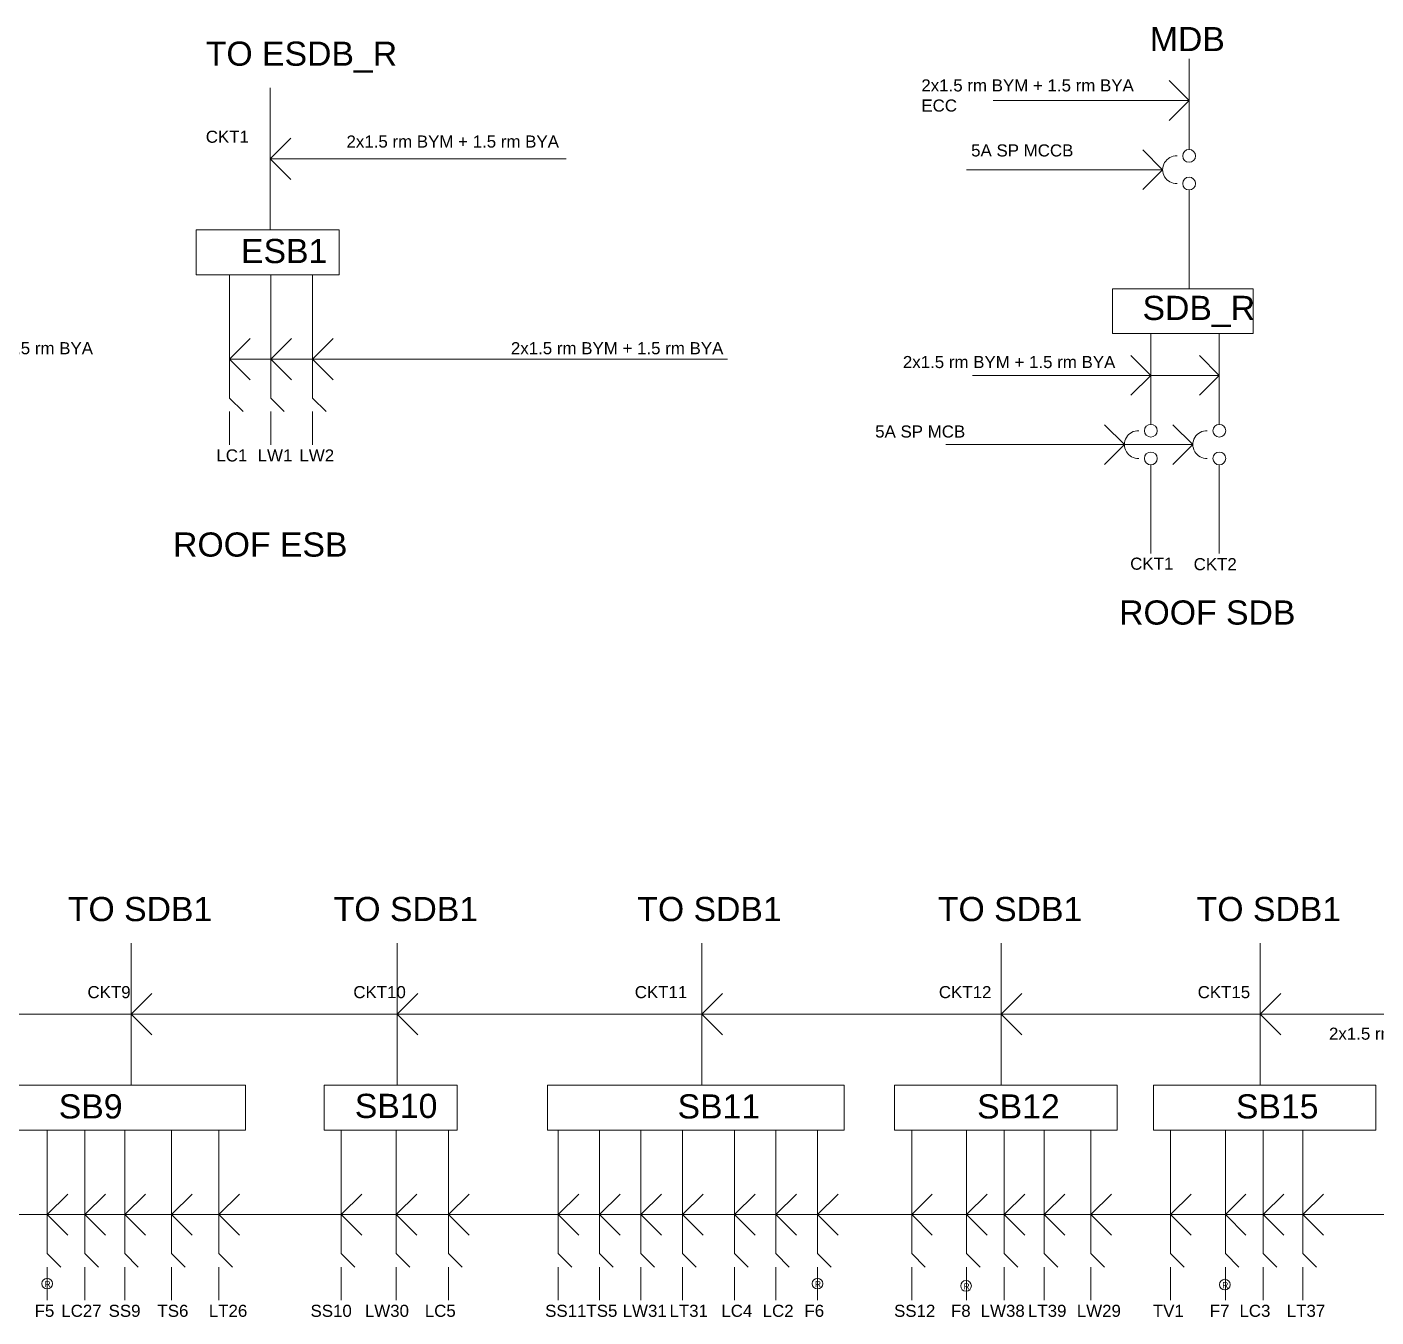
# Model space of a CAD drawing. Header units: inches. Extents: x 854 to 9021, y 140 to 10575.
# Drawn here: x 2861 to 4201, y 4606 to 5887 of the extents above; entities that cross this region are included whole.
import ezdxf

# ---------------------------------------------------------------- set-up
doc = ezdxf.new("R2010")
doc.units = ezdxf.units.IN
doc.header["$MEASUREMENT"] = 0
doc.layers.add('6.Circuits', color=250, linetype='Continuous', lineweight=15)
doc.styles.add('Text 1', font='arial.ttf', dxfattribs={"height": 6})

msp = doc.modelspace()

# ---------------------------------------------------------------- linework, layer by layer
at = {"layer": '6.Circuits'}
for p, q in [((4015.5, 5772.5), (4015.5, 5855.5)), ((4015.5, 5814), (3995.75476, 5833.74524)), ((3103, 5685.5), (3103, 5826.5)), ((4015.5, 5814), (3820.75953, 5814)), ((4015.5, 5814), (3995.75476, 5794.25476)), ((3103, 5756), (3123.5, 5776.5)), ((3989.24047, 5745.25), (3969.49524, 5764.99524)), ((4015.5, 5765.36396), (4015.5, 5772.5)), ((3103, 5756), (3396.75, 5756)), ((3103, 5756), (3123.5, 5735.5)), ((3989.24047, 5745.25), (3794.5, 5745.25)), ((3989.24047, 5745.25), (3969.49524, 5725.50476)), ((4015.5, 5725.13604), (4015.5, 5720)), ((4015.5, 5720), (4015.5, 5627)), ((3062.5, 5557), (3062.5, 5641)), ((3103.5, 5557), (3103.5, 5641)), ((3145, 5557), (3145, 5641)), ((3062.5, 5557), (3083, 5577.5)), ((3103.5, 5557), (3124, 5577.5)), ((3145, 5557), (3165.5, 5577.5)), ((3977.5, 5499.5), (3977.5, 5582.5)), ((4045.5, 5499.5), (4045.5, 5582.5)), ((3977.5, 5541), (3957.75476, 5560.74524)), ((4045.5, 5541), (4025.75476, 5560.74524)), ((3062.5, 5557), (3062.5, 5518.5)), ((3062.5, 5557), (3083, 5536.5)), ((3062.5, 5557), (3557, 5557)), ((3103.5, 5557), (3103.5, 5518.5)), ((3103.5, 5557), (3124, 5536.5)), ((3145, 5557), (3145, 5518.5)), ((3145, 5557), (3165.5, 5536.5)), ((3977.5, 5541), (3800.25953, 5541)), ((3977.5, 5541), (3957.75476, 5521.25476)), ((4045.5, 5541), (3977.5, 5541)), ((4045.5, 5541), (4025.75476, 5521.25476)), ((3062.5, 5518.5), (3076, 5505)), ((3103.5, 5518.5), (3117, 5505)), ((3145, 5518.5), (3158.5, 5505)), ((3062.5, 5505), (3062.5, 5472)), ((3103.5, 5505), (3103.5, 5472)), ((3145, 5505), (3145, 5472)), ((3977.5, 5492.36396), (3977.5, 5499.5)), ((4045.5, 5492.36396), (4045.5, 5499.5)), ((3951.24047, 5472.25), (3931.49524, 5491.99524)), ((4019.24047, 5472.25), (3999.49524, 5491.99524)), ((3951.24047, 5472.25), (3774, 5472.25)), ((3951.24047, 5472.25), (3931.49524, 5452.50476)), ((4019.24047, 5472.25), (3951.24047, 5472.25)), ((4019.24047, 5472.25), (3999.49524, 5452.50476)), ((3977.5, 5452.13604), (3977.5, 5447)), ((3977.5, 5364), (3977.5, 5447)), ((4045.5, 5452.13604), (4045.5, 5447)), ((4045.5, 5364), (4045.5, 5447)), ((2965, 4836), (2965, 4977)), ((3229, 4836), (3229, 4977)), ((3531.5, 4836), (3531.5, 4977)), ((3829, 4836), (3829, 4977)), ((4086, 4836), (4086, 4977)), ((2965, 4906.5), (2985.5, 4927)), ((3229, 4906.5), (3249.5, 4927)), ((3531.5, 4906.5), (3552, 4927)), ((3829, 4906.5), (3849.5, 4927)), ((4086, 4906.5), (4106.5, 4927)), ((2110, 4906.5), (4393.5, 4906.5)), ((2965, 4906.5), (2985.5, 4886)), ((3229, 4906.5), (3249.5, 4886)), ((3531.5, 4906.5), (3552, 4886)), ((3829, 4906.5), (3849.5, 4886)), ((4086, 4906.5), (4106.5, 4886)), ((2881.5, 4707.5), (2881.5, 4791.5)), ((2919, 4707.5), (2919, 4791.5)), ((2958.5, 4707.5), (2958.5, 4791.5)), ((3005, 4707.5), (3005, 4791.5)), ((3052, 4707.5), (3052, 4791.5)), ((3173.5, 4707.5), (3173.5, 4791.5)), ((3228, 4707.5), (3228, 4791.5)), ((3280, 4707.5), (3280, 4791.5)), ((3389, 4707.5), (3389, 4791.5)), ((3430, 4707.5), (3430, 4791.5)), ((3471, 4707.5), (3471, 4791.5)), ((3512.5, 4707.5), (3512.5, 4791.5)), ((3564, 4707.5), (3564, 4791.5)), ((3605, 4707.5), (3605, 4791.5)), ((3646.5, 4707.5), (3646.5, 4791.5)), ((3740, 4707.5), (3740, 4791.5)), ((3794.5, 4707.5), (3794.5, 4791.5)), ((3832, 4707.5), (3832, 4791.5)), ((3871.5, 4707.5), (3871.5, 4791.5)), ((3918, 4707.5), (3918, 4791.5)), ((3997, 4707.5), (3997, 4791.5)), ((4051.5, 4707.5), (4051.5, 4791.5)), ((4089, 4707.5), (4089, 4791.5)), ((4128.5, 4707.5), (4128.5, 4791.5)), ((2881.5, 4707.5), (2902, 4728)), ((2919, 4707.5), (2939.5, 4728)), ((2958.5, 4707.5), (2979, 4728)), ((3005, 4707.5), (3025.5, 4728)), ((3052, 4707.5), (3072.5, 4728)), ((3173.5, 4707.5), (3194, 4728)), ((3228, 4707.5), (3248.5, 4728)), ((3280, 4707.5), (3300.5, 4728)), ((3389, 4707.5), (3409.5, 4728)), ((3430, 4707.5), (3450.5, 4728)), ((3471, 4707.5), (3491.5, 4728)), ((3512.5, 4707.5), (3533, 4728)), ((3564, 4707.5), (3584.5, 4728)), ((3605, 4707.5), (3625.5, 4728)), ((3646.5, 4707.5), (3667, 4728)), ((3740, 4707.5), (3760.5, 4728)), ((3794.5, 4707.5), (3815, 4728)), ((3832, 4707.5), (3852.5, 4728)), ((3871.5, 4707.5), (3892, 4728)), ((3918, 4707.5), (3938.5, 4728)), ((3997, 4707.5), (4017.5, 4728)), ((4051.5, 4707.5), (4072, 4728)), ((4089, 4707.5), (4109.5, 4728)), ((4128.5, 4707.5), (4149, 4728)), ((1918.5, 4707.5), (4535.5, 4707.5)), ((2881.5, 4707.5), (2881.5, 4669)), ((2881.5, 4707.5), (2902, 4687)), ((2919, 4707.5), (2919, 4669)), ((2919, 4707.5), (2939.5, 4687)), ((2958.5, 4707.5), (2958.5, 4669)), ((2958.5, 4707.5), (2979, 4687)), ((3005, 4707.5), (3005, 4669)), ((3005, 4707.5), (3025.5, 4687)), ((3052, 4707.5), (3052, 4669)), ((3052, 4707.5), (3072.5, 4687)), ((3173.5, 4707.5), (3173.5, 4669)), ((3173.5, 4707.5), (3194, 4687)), ((3228, 4707.5), (3228, 4669)), ((3228, 4707.5), (3248.5, 4687)), ((3280, 4707.5), (3280, 4669)), ((3280, 4707.5), (3300.5, 4687)), ((3389, 4707.5), (3389, 4669)), ((3389, 4707.5), (3409.5, 4687)), ((3430, 4707.5), (3430, 4669)), ((3430, 4707.5), (3450.5, 4687)), ((3471, 4707.5), (3471, 4669)), ((3471, 4707.5), (3491.5, 4687)), ((3512.5, 4707.5), (3512.5, 4669)), ((3512.5, 4707.5), (3533, 4687)), ((3564, 4707.5), (3564, 4669)), ((3564, 4707.5), (3584.5, 4687)), ((3605, 4707.5), (3605, 4669)), ((3605, 4707.5), (3625.5, 4687)), ((3646.5, 4707.5), (3646.5, 4669)), ((3646.5, 4707.5), (3667, 4687)), ((3740, 4707.5), (3740, 4669)), ((3740, 4707.5), (3760.5, 4687)), ((3794.5, 4707.5), (3794.5, 4669)), ((3794.5, 4707.5), (3815, 4687)), ((3832, 4707.5), (3832, 4669)), ((3832, 4707.5), (3852.5, 4687)), ((3871.5, 4707.5), (3871.5, 4669)), ((3871.5, 4707.5), (3892, 4687)), ((3918, 4707.5), (3918, 4669)), ((3918, 4707.5), (3938.5, 4687)), ((3997, 4707.5), (3997, 4669)), ((3997, 4707.5), (4017.5, 4687)), ((4051.5, 4707.5), (4051.5, 4669)), ((4051.5, 4707.5), (4072, 4687)), ((4089, 4707.5), (4089, 4669)), ((4089, 4707.5), (4109.5, 4687)), ((4128.5, 4707.5), (4128.5, 4669)), ((4128.5, 4707.5), (4149, 4687)), ((2881.5, 4669), (2895, 4655.5)), ((2919, 4669), (2932.5, 4655.5)), ((2958.5, 4669), (2972, 4655.5)), ((3005, 4669), (3018.5, 4655.5)), ((3052, 4669), (3065.5, 4655.5)), ((3173.5, 4669), (3187, 4655.5)), ((3228, 4669), (3241.5, 4655.5)), ((3280, 4669), (3293.5, 4655.5)), ((3389, 4669), (3402.5, 4655.5)), ((3430, 4669), (3443.5, 4655.5)), ((3471, 4669), (3484.5, 4655.5)), ((3512.5, 4669), (3526, 4655.5)), ((3564, 4669), (3577.5, 4655.5)), ((3605, 4669), (3618.5, 4655.5)), ((3646.5, 4669), (3660, 4655.5)), ((3740, 4669), (3753.5, 4655.5)), ((3794.5, 4669), (3808, 4655.5)), ((3832, 4669), (3845.5, 4655.5)), ((3871.5, 4669), (3885, 4655.5)), ((3918, 4669), (3931.5, 4655.5)), ((3997, 4669), (4010.5, 4655.5)), ((4051.5, 4669), (4065, 4655.5)), ((4089, 4669), (4102.5, 4655.5)), ((4128.5, 4669), (4142, 4655.5)), ((2881.5, 4655.5), (2881.5, 4622.5)), ((2919, 4655.5), (2919, 4622.5)), ((2958.5, 4655.5), (2958.5, 4622.5)), ((3005, 4655.5), (3005, 4622.5)), ((3052, 4655.5), (3052, 4622.5)), ((3173.5, 4655.5), (3173.5, 4622.5)), ((3228, 4655.5), (3228, 4622.5)), ((3280, 4655.5), (3280, 4622.5)), ((3389, 4655.5), (3389, 4622.5)), ((3430, 4655.5), (3430, 4622.5)), ((3471, 4655.5), (3471, 4622.5)), ((3512.5, 4655.5), (3512.5, 4622.5)), ((3564, 4655.5), (3564, 4622.5)), ((3605, 4655.5), (3605, 4622.5)), ((3646.5, 4655.5), (3646.5, 4622.5)), ((3740, 4655.5), (3740, 4622.5)), ((3794.5, 4655.5), (3794.5, 4622.5)), ((3832, 4655.5), (3832, 4622.5)), ((3871.5, 4655.5), (3871.5, 4622.5)), ((3918, 4655.5), (3918, 4622.5)), ((3997, 4655.5), (3997, 4622.5)), ((4051.5, 4655.5), (4051.5, 4622.5)), ((4089, 4655.5), (4089, 4622.5)), ((4128.5, 4655.5), (4128.5, 4622.5))]:
    msp.add_line(p, q, dxfattribs=at)
for points in [[(3029.5, 5685.5), (3171.5, 5685.5), (3171.5, 5641), (3029.5, 5641)], [(3939.5, 5627), (4079, 5627), (4079, 5582.5), (3939.5, 5582.5)], [(2754.5, 4836), (3078.5, 4836), (3078.5, 4791.5), (2754.5, 4791.5)], [(3156.5, 4836), (3288.5, 4836), (3288.5, 4791.5), (3156.5, 4791.5)], [(3378.5, 4836), (3673, 4836), (3673, 4791.5), (3378.5, 4791.5)], [(3723, 4836), (3944, 4836), (3944, 4791.5), (3723, 4791.5)], [(3980, 4836), (4201, 4836), (4201, 4791.5), (3980, 4791.5)]]:
    msp.add_lwpolyline(points, close=True, dxfattribs=at)
for centre, radius in [((4015.5, 5759), 6.36396), ((4015.5, 5731.5), 6.36396), ((3977.5, 5486), 6.36396), ((4045.5, 5486), 6.36396), ((3977.5, 5458.5), 6.36396), ((4045.5, 5458.5), 6.36396), ((2881.5, 4639), 5.3033), ((3646.5, 4639), 5.3033), ((3793.99252, 4636.72207), 5.3033), ((4050.94816, 4637.98298), 5.3033)]:
    msp.add_circle(centre, radius, dxfattribs=at)
for centre in [(4003, 5745.25), (3965, 5472.25), (4033, 5472.25)]:
    msp.add_arc(centre, 13.75953, 87.86789506, 272.13210494, dxfattribs=at)

# ---------------------------------------------------------------- texts
at = {"layer": '6.Circuits', "attachment_point": 1, "style": 'Text 1'}
for s, width, heights, insert, char_height in [('MDB', 14.5, [0], (3976.5, 5887), 24), ('{\\fArial Baltic|b0|i0|c186|p34;TO ESDB}_R', 205.5183827, [52.29133], (3039, 5872.5), 24), ('{\\fArial Baltic|b0|i0|c186|p34;2x1.5 rm BYM + 1.5 rm BYA} ECC', 234.9454297, [37.98024], (3749.61551, 5834.98591), 12), ('{\\fArial Baltic|b0|i0|c186|p34;CKT1}', 14.5, [12.40928], (3039, 5784), 12), ('2x1.5 rm BYM + 1.5 rm BYA', 234.9454297, [37.98024], (3178.75, 5779.25), 12), ('{\\fArial Baltic|b0|i0|c186|p34;5A SP M}C{\\fArial Baltic|b0|i0|c186|p34;CB}', 234.9454297, [37.98024], (3799.04947, 5770.4015), 12), ('E{\\fArial Baltic|b0|i0|c186|p34;SB1}', 14.5, [0], (3074, 5676.5), 24), ('{\\fArial Baltic|b0|i0|c186|p34;SDB}_R', 14.5, [0], (3969.25, 5620), 24), ('2x1.5 rm BYM + 1.5 rm BYA', 234.9454297, [37.98024], (2716, 5574), 12), ('2x1.5 rm BYM + 1.5 rm BYA', 234.9454297, [37.98024], (3342, 5574), 12), ('2x1.5 rm BYM + 1.5 rm BYA', 234.9454297, [37.98024], (3731.25, 5560.25), 12), ('5A SP MCB', 234.9454297, [37.98024], (3703.75, 5491.25), 12), ('{\\fArial Baltic|b0|i0|c186|p34;L}C{\\fArial Baltic|b0|i0|c186|p34;1}', 14.5, [0], (3049.5, 5467.5), 12), ('{\\fArial Baltic|b0|i0|c186|p34;L}W1', 14.5, [0], (3090.5, 5467.5), 12), ('{\\fArial Baltic|b0|i0|c186|p34;L}W2', 14.5, [0], (3132, 5467.5), 12), ('{\\fArial Baltic|b0|i0|c186|p34;ROOF }E{\\fArial Baltic|b0|i0|c186|p34;SB}', 201.9470362, [53.9443], (3006.5, 5385), 24), ('{\\fArial Baltic|b0|i0|c186|p34;CKT1}', 14.5, [0], (3957, 5360), 12), ('{\\fArial Baltic|b0|i0|c186|p34;CKT}2', 14.5, [0], (4020, 5359.5), 12), ('{\\fArial Baltic|b0|i0|c186|p34;ROOF S}D{\\fArial Baltic|b0|i0|c186|p34;B}', 201.9470362, [53.9443], (3946, 5317.5), 24), ('TO {\\fArial Baltic|b0|i0|c186|p34;SDB1}', 150.6610525, [30.45342], (2902, 5023), 24), ('TO {\\fArial Baltic|b0|i0|c186|p34;SDB1}', 150.6610525, [30.45342], (3166, 5023), 24), ('TO {\\fArial Baltic|b0|i0|c186|p34;SDB1}', 138.5125372, [53.9443], (3467.5, 5023), 24), ('TO {\\fArial Baltic|b0|i0|c186|p34;SDB1}', 150.6610525, [30.45342], (3766, 5023), 24), ('TO {\\fArial Baltic|b0|i0|c186|p34;SDB1}', 150.6610525, [30.45342], (4023, 5023), 24), ('{\\fArial Baltic|b0|i0|c186|p34;CKT}9', 14.5, [0], (2921.5, 4934.5), 12), ('{\\fArial Baltic|b0|i0|c186|p34;CKT}10', 14.5, [0], (3185.5, 4934.5), 12), ('{\\fArial Baltic|b0|i0|c186|p34;CKT}11', 14.5, [12.40928], (3465, 4934.5), 12), ('{\\fArial Baltic|b0|i0|c186|p34;CKT1}2', 14.5, [0], (3767, 4934.5), 12), ('{\\fArial Baltic|b0|i0|c186|p34;CKT1}5', 14.5, [0], (4024, 4934.5), 12), ('2x1.5 rm BYM + 1.5 rm BYA', 234.9454297, [37.98024], (4154.41456, 4893.2371), 12), ('{\\fArial Baltic|b0|i0|c186|p34;SB}9', 14.5, [0], (2893, 4827), 24), ('{\\fArial Baltic|b0|i0|c186|p34;SB}10', 14.5, [0], (3187, 4827.5), 24), ('{\\fArial Baltic|b0|i0|c186|p34;SB1}1', 14.5, [0], (3507.5, 4827), 24), ('{\\fArial Baltic|b0|i0|c186|p34;SB1}2', 14.5, [0], (3805, 4827), 24), ('{\\fArial Baltic|b0|i0|c186|p34;SB1}5', 14.5, [0], (4062, 4827), 24), ('R', 5.5, [0], (2879, 4641.5), 6), ('R', 5.5, [0], (3644, 4641.5), 6), ('R', 5.5, [0], (3791.49252, 4639.22207), 6), ('R', 5.5, [0], (4048.44816, 4640.48298), 6), ('{\\fArial Baltic|b0|i0|c186|p34;F}5', 14.5, [0], (2869, 4618), 12), ('LC27', 14.5, [0], (2895.5, 4618), 12), ('SS9', 14.5, [0], (2942.5, 4618), 12), ('{\\fArial Baltic|b0|i0|c186|p34;TS}6', 14.5, [0], (2991, 4618), 12), ('LT26', 14.5, [0], (3042, 4618), 12), ('{\\fArial Baltic|b0|i0|c186|p34;SS}10', 14.5, [0], (3143, 4618), 12), ('{\\fArial Baltic|b0|i0|c186|p34;LW}30', 14.5, [0], (3197, 4618), 12), ('{\\fArial Baltic|b0|i0|c186|p34;LC}5', 14.5, [0], (3256.5, 4618), 12), ('{\\fArial Baltic|b0|i0|c186|p34;SS}1{\\fArial Baltic|b0|i0|c186|p34;1}', 14.5, [0], (3376, 4618), 12), ('{\\fArial Baltic|b0|i0|c186|p34;TS}5', 14.5, [0], (3417, 4618), 12), ('{\\fArial Baltic|b0|i0|c186|p34;LW}31', 14.5, [0], (3453, 4618), 12), ('{\\fArial Baltic|b0|i0|c186|p34;L}T31', 14.5, [0], (3499.5, 4618), 12), ('{\\fArial Baltic|b0|i0|c186|p34;LC}4', 14.5, [0], (3551, 4618), 12), ('{\\fArial Baltic|b0|i0|c186|p34;L}C2', 14.5, [0], (3592, 4618), 12), ('{\\fArial Baltic|b0|i0|c186|p34;F}6', 14.5, [0], (3633.5, 4618), 12), ('{\\fArial Baltic|b0|i0|c186|p34;SS1}2', 14.5, [0], (3722.5, 4618), 12), ('F8', 14.5, [0], (3779, 4618), 12), ('{\\fArial Baltic|b0|i0|c186|p34;LW}38', 14.5, [0], (3808.5, 4618), 12), ('{\\fArial Baltic|b0|i0|c186|p34;L}T39', 14.5, [0], (3855.5, 4618), 12), ('LW29', 14.5, [0], (3904, 4618), 12), ('TV1', 14.5, [0], (3979.5, 4618), 12), ('{\\fArial Baltic|b0|i0|c186|p34;F}7', 14.5, [0], (4036, 4618), 12), ('LC3', 14.5, [0], (4065.5, 4618), 12), ('{\\fArial Baltic|b0|i0|c186|p34;LT3}7', 14.5, [0], (4112.5, 4618), 12)]:
    msp.add_mtext_dynamic_manual_height_columns(s, width=width, gutter_width=30, heights=heights, dxfattribs=dict(at, insert=insert, char_height=char_height))

doc.saveas('drawing.dxf')
